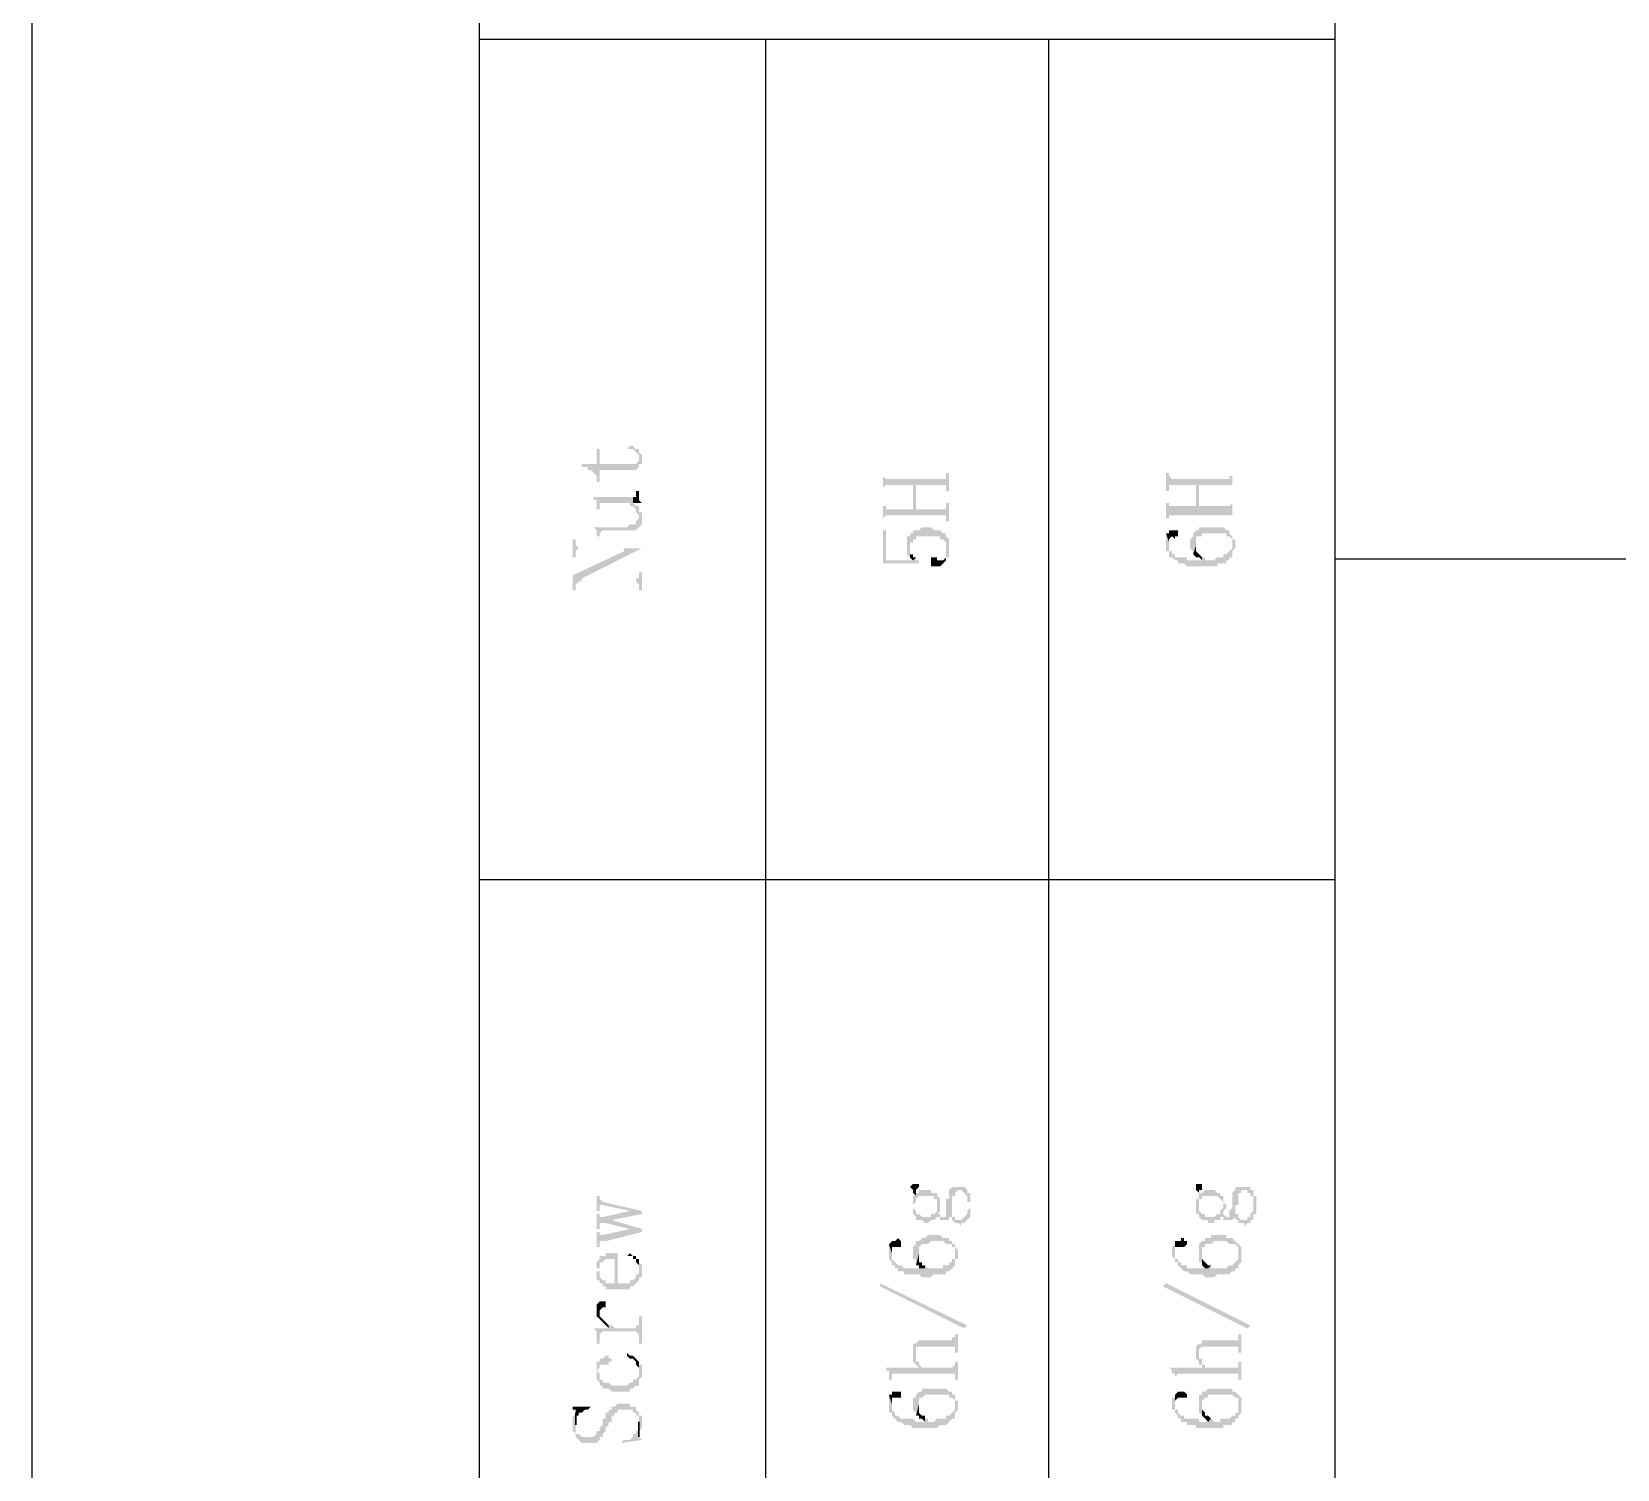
# Model space of a CAD drawing. Header units: inches. Extents: x 3613 to 8393, y -2205 to -794.
# Drawn here: x 4540.89 to 4564.64, y -1361.51 to -1339.97 of the extents above; entities that cross this region are included whole.
import ezdxf

# ---------------------------------------------------------------- set-up
doc = ezdxf.new("R2010")
doc.units = ezdxf.units.IN
doc.header["$MEASUREMENT"] = 0

msp = doc.modelspace()

# ---------------------------------------------------------------- hatches: boundary and pattern name
at = {"transparency": 33554559}
for points in [[(4549.127, -1346.451), (4549.127, -1346.496), (4549.217, -1346.496), (4549.217, -1346.541), (4549.262, -1346.541), (4549.307, -1346.586), (4549.307, -1346.586), (4549.352, -1346.631), (4549.352, -1346.721), (4549.398, -1346.721), (4549.398, -1346.541), (4549.939, -1346.541), (4549.984, -1346.496), (4549.984, -1346.36), (4549.984, -1346.405), (4549.984, -1346.405), (4549.939, -1346.451), (4549.398, -1346.451), (4549.398, -1346.225), (4549.352, -1346.225), (4549.352, -1346.451)], [(4549.804, -1346.225), (4549.894, -1346.225), (4549.939, -1346.27), (4549.939, -1346.27), (4549.984, -1346.315), (4549.984, -1346.496), (4549.984, -1346.451), (4550.029, -1346.451), (4550.029, -1346.36), (4550.029, -1346.315), (4549.984, -1346.27), (4549.984, -1346.225), (4549.939, -1346.225), (4549.894, -1346.18), (4549.849, -1346.18)], [(4553.64, -1346.586), (4553.64, -1346.857), (4553.64, -1346.812), (4553.64, -1346.812), (4553.685, -1346.766), (4554.091, -1346.766), (4554.091, -1347.128), (4554.137, -1346.766), (4554.588, -1346.766), (4554.588, -1346.812), (4554.588, -1346.857), (4554.633, -1346.857), (4554.633, -1346.586), (4554.588, -1346.586), (4554.588, -1346.631), (4554.588, -1346.676), (4553.685, -1346.676), (4553.64, -1346.631)], [(4557.882, -1346.586), (4557.882, -1346.857), (4557.928, -1346.857), (4557.928, -1346.766), (4558.334, -1346.766), (4558.334, -1347.082), (4558.379, -1346.766), (4558.875, -1346.766), (4558.875, -1346.857), (4558.875, -1346.586), (4558.875, -1346.631), (4558.83, -1346.631), (4558.83, -1346.676), (4557.973, -1346.676), (4557.928, -1346.631), (4557.928, -1346.586), (4557.928, -1346.586)], [(4549.894, -1346.947), (4549.894, -1347.037), (4550.029, -1347.037), (4549.984, -1346.992), (4549.984, -1346.947), (4549.984, -1346.857), (4549.939, -1346.857), (4549.939, -1346.902), (4549.939, -1346.947), (4549.939, -1346.947)], [(4553.64, -1347.037), (4553.64, -1347.308), (4553.64, -1347.263), (4553.64, -1347.263), (4553.685, -1347.218), (4554.588, -1347.218), (4554.588, -1347.308), (4554.633, -1347.308), (4554.633, -1347.037), (4554.588, -1347.037), (4554.588, -1347.082), (4554.588, -1347.128), (4554.137, -1347.128), (4554.137, -1346.766), (4554.091, -1347.128), (4553.685, -1347.128), (4553.685, -1347.082), (4553.64, -1347.082), (4553.64, -1347.037)], [(4557.882, -1347.037), (4557.882, -1347.263), (4557.928, -1347.263), (4557.928, -1347.218), (4558.875, -1347.218), (4558.875, -1347.263), (4558.875, -1347.037), (4558.875, -1347.037), (4558.83, -1347.082), (4558.379, -1347.082), (4558.379, -1346.766), (4558.334, -1347.082), (4557.928, -1347.082), (4557.928, -1347.037), (4557.928, -1347.037)], [(4549.307, -1346.947), (4549.307, -1346.992), (4549.352, -1346.992), (4549.352, -1347.037), (4549.352, -1347.128), (4549.398, -1347.128), (4549.398, -1347.082), (4549.398, -1347.037), (4549.849, -1347.037), (4549.849, -1347.082), (4549.894, -1347.082), (4549.939, -1347.128), (4549.939, -1347.173), (4549.939, -1347.173), (4549.984, -1347.218), (4549.984, -1347.263), (4549.984, -1347.082), (4549.939, -1347.082), (4549.894, -1347.037), (4549.894, -1346.947)], [(4549.307, -1347.398), (4549.307, -1347.398), (4549.352, -1347.443), (4549.352, -1347.489), (4549.352, -1347.534), (4549.398, -1347.534), (4549.398, -1347.489), (4549.398, -1347.489), (4549.443, -1347.443), (4549.939, -1347.443), (4549.984, -1347.398), (4549.984, -1347.398), (4550.029, -1347.353), (4550.029, -1347.263), (4550.029, -1347.173), (4549.984, -1347.173), (4549.984, -1347.128), (4549.984, -1347.082), (4549.984, -1347.263), (4549.984, -1347.263), (4549.939, -1347.308), (4549.939, -1347.353), (4549.849, -1347.353), (4549.804, -1347.398)], [(4548.991, -1347.579), (4548.991, -1347.85), (4549.037, -1347.85), (4549.037, -1347.759), (4549.037, -1347.759), (4549.082, -1347.714), (4549.759, -1347.714), (4549.759, -1347.759), (4550.029, -1347.714), (4549.082, -1347.714), (4549.037, -1347.669), (4549.037, -1347.579)], [(4553.64, -1347.443), (4553.64, -1347.94), (4554.182, -1347.94), (4554.182, -1347.895), (4554.137, -1347.895), (4554.137, -1347.85), (4554.091, -1347.895), (4553.685, -1347.895), (4553.685, -1347.443)], [(4554.001, -1347.669), (4554.001, -1347.714), (4554.001, -1347.805), (4554.001, -1347.805), (4554.046, -1347.85), (4554.046, -1347.669), (4554.046, -1347.624), (4554.091, -1347.624), (4554.091, -1347.579), (4554.137, -1347.579), (4554.137, -1347.534), (4554.498, -1347.534), (4554.498, -1347.579), (4554.543, -1347.579), (4554.588, -1347.624), (4554.588, -1347.669), (4554.588, -1347.85), (4554.633, -1347.85), (4554.633, -1347.759), (4554.633, -1347.669), (4554.633, -1347.579), (4554.633, -1347.579), (4554.588, -1347.534), (4554.588, -1347.489), (4554.543, -1347.489), (4554.498, -1347.443), (4554.407, -1347.443), (4554.362, -1347.398), (4554.227, -1347.398), (4554.182, -1347.443), (4554.091, -1347.443), (4554.091, -1347.489), (4554.046, -1347.489), (4554.046, -1347.534), (4554.001, -1347.534), (4554.001, -1347.624), (4554.001, -1347.624)], [(4557.882, -1347.489), (4557.928, -1347.624), (4557.928, -1347.579), (4557.928, -1347.579), (4557.973, -1347.534), (4557.973, -1347.534), (4558.018, -1347.579), (4558.018, -1347.534), (4558.063, -1347.534), (4558.063, -1347.489), (4558.063, -1347.443), (4557.928, -1347.443), (4557.928, -1347.489)], [(4557.882, -1347.624), (4557.882, -1347.714), (4557.882, -1347.759), (4557.928, -1347.759), (4557.928, -1347.85), (4557.973, -1347.85), (4558.018, -1347.895), (4558.063, -1347.895), (4558.063, -1347.94), (4558.153, -1347.94), (4558.198, -1347.985), (4558.65, -1347.985), (4558.65, -1347.94), (4558.785, -1347.94), (4558.785, -1347.895), (4558.83, -1347.895), (4558.83, -1347.85), (4558.875, -1347.85), (4558.875, -1347.669), (4558.875, -1347.714), (4558.875, -1347.714), (4558.83, -1347.759), (4558.83, -1347.759), (4558.785, -1347.805), (4558.74, -1347.805), (4558.74, -1347.85), (4558.65, -1347.85), (4558.605, -1347.895), (4558.469, -1347.895), (4558.469, -1347.85), (4558.424, -1347.85), (4558.424, -1347.895), (4558.198, -1347.895), (4558.198, -1347.85), (4558.018, -1347.85), (4558.018, -1347.805), (4557.973, -1347.805), (4557.973, -1347.759), (4557.928, -1347.759), (4557.928, -1347.669), (4557.928, -1347.624), (4557.882, -1347.489), (4557.882, -1347.579), (4557.882, -1347.579)], [(4558.244, -1347.669), (4558.244, -1347.714), (4558.244, -1347.714), (4558.289, -1347.759), (4558.289, -1347.805), (4558.289, -1347.805), (4558.334, -1347.669), (4558.334, -1347.624), (4558.334, -1347.534), (4558.424, -1347.534), (4558.424, -1347.489), (4558.785, -1347.489), (4558.785, -1347.534), (4558.83, -1347.534), (4558.875, -1347.579), (4558.875, -1347.624), (4558.875, -1347.805), (4558.875, -1347.759), (4558.921, -1347.714), (4558.921, -1347.669), (4558.921, -1347.579), (4558.875, -1347.579), (4558.875, -1347.534), (4558.875, -1347.534), (4558.83, -1347.489), (4558.83, -1347.443), (4558.785, -1347.443), (4558.74, -1347.398), (4558.379, -1347.398), (4558.379, -1347.443), (4558.334, -1347.443), (4558.289, -1347.489), (4558.289, -1347.534), (4558.244, -1347.579), (4558.244, -1347.624)], [(4548.991, -1348.12), (4548.991, -1348.346), (4549.037, -1348.346), (4549.037, -1348.256), (4549.037, -1348.256), (4549.082, -1348.211), (4549.127, -1348.166), (4550.029, -1347.714), (4549.759, -1347.759)], [(4554.046, -1347.85), (4554.046, -1347.85), (4554.091, -1347.895), (4554.091, -1347.895), (4554.137, -1347.85), (4554.091, -1347.85), (4554.091, -1347.805), (4554.046, -1347.805), (4554.046, -1347.714), (4554.046, -1347.714)], [(4554.362, -1347.94), (4554.362, -1347.985), (4554.498, -1347.985), (4554.543, -1347.94), (4554.543, -1347.94), (4554.588, -1347.895), (4554.588, -1347.714), (4554.588, -1347.759), (4554.588, -1347.85), (4554.588, -1347.85), (4554.543, -1347.895), (4554.452, -1347.895), (4554.452, -1347.85), (4554.362, -1347.85), (4554.362, -1347.895)], [(4558.289, -1347.805), (4558.334, -1347.85), (4558.379, -1347.85), (4558.424, -1347.895), (4558.424, -1347.85), (4558.424, -1347.85), (4558.379, -1347.805), (4558.379, -1347.805), (4558.334, -1347.759), (4558.334, -1347.669), (4558.334, -1347.669)], [(4549.082, -1348.211), (4549.939, -1348.211), (4549.984, -1348.256), (4549.984, -1348.346), (4550.029, -1348.346), (4550.029, -1348.075), (4549.984, -1348.075), (4549.984, -1348.166), (4549.939, -1348.166), (4549.939, -1348.211), (4549.127, -1348.211), (4549.127, -1348.166)], [(4554.046, -1357.282), (4554.046, -1357.282), (4554.091, -1357.327), (4554.091, -1357.373), (4554.137, -1357.418), (4554.137, -1357.327), (4554.137, -1357.327), (4554.182, -1357.282), (4554.182, -1357.237), (4554.091, -1357.237)], [(4554.091, -1357.688), (4554.137, -1357.734), (4554.137, -1357.779), (4554.227, -1357.779), (4554.272, -1357.824), (4554.317, -1357.824), (4554.362, -1357.779), (4554.407, -1357.779), (4554.452, -1357.734), (4554.498, -1357.734), (4554.498, -1357.779), (4554.633, -1357.779), (4554.633, -1357.734), (4554.678, -1357.734), (4554.678, -1357.779), (4554.678, -1357.779), (4554.723, -1357.824), (4554.768, -1357.824), (4554.813, -1357.869), (4554.813, -1357.824), (4554.859, -1357.824), (4554.904, -1357.779), (4554.904, -1357.779), (4554.949, -1357.734), (4554.949, -1357.688), (4554.949, -1357.553), (4554.949, -1357.508), (4554.949, -1357.418), (4554.949, -1357.373), (4554.949, -1357.553), (4554.949, -1357.598), (4554.904, -1357.643), (4554.904, -1357.688), (4554.904, -1357.688), (4554.859, -1357.734), (4554.859, -1357.734), (4554.813, -1357.779), (4554.723, -1357.779), (4554.723, -1357.734), (4554.678, -1357.734), (4554.678, -1357.688), (4554.678, -1357.282), (4554.633, -1357.327), (4554.633, -1357.418), (4554.633, -1357.463), (4554.588, -1357.463), (4554.588, -1357.553), (4554.588, -1357.598), (4554.588, -1357.688), (4554.588, -1357.734), (4554.498, -1357.734), (4554.498, -1357.688), (4554.452, -1357.688), (4554.452, -1357.553), (4554.452, -1357.598), (4554.452, -1357.643), (4554.452, -1357.643), (4554.407, -1357.688), (4554.362, -1357.688), (4554.362, -1357.734), (4554.227, -1357.734), (4554.182, -1357.688), (4554.137, -1357.688), (4554.137, -1357.643), (4554.137, -1357.643), (4554.091, -1357.598), (4554.091, -1357.553)], [(4554.091, -1357.553), (4554.091, -1357.598), (4554.091, -1357.688), (4554.091, -1357.553), (4554.091, -1357.553), (4554.137, -1357.508), (4554.137, -1357.463), (4554.137, -1357.463), (4554.182, -1357.418), (4554.407, -1357.418), (4554.407, -1357.463), (4554.452, -1357.463), (4554.452, -1357.553), (4554.452, -1357.688), (4554.498, -1357.643), (4554.498, -1357.553), (4554.498, -1357.463), (4554.498, -1357.463), (4554.452, -1357.418), (4554.452, -1357.373), (4554.362, -1357.373), (4554.362, -1357.327), (4554.182, -1357.327), (4554.182, -1357.373), (4554.137, -1357.373), (4554.137, -1357.327), (4554.137, -1357.418), (4554.091, -1357.418), (4554.091, -1357.463)], [(4554.678, -1357.282), (4554.678, -1357.688), (4554.678, -1357.643), (4554.678, -1357.553), (4554.678, -1357.508), (4554.678, -1357.418), (4554.723, -1357.418), (4554.723, -1357.373), (4554.723, -1357.373), (4554.768, -1357.327), (4554.813, -1357.327), (4554.859, -1357.373), (4554.859, -1357.373), (4554.904, -1357.418), (4554.904, -1357.508), (4554.949, -1357.508), (4554.949, -1357.553), (4554.949, -1357.373), (4554.904, -1357.373), (4554.904, -1357.327), (4554.904, -1357.327), (4554.859, -1357.282)], [(4558.334, -1357.282), (4558.334, -1357.327), (4558.334, -1357.327), (4558.379, -1357.373), (4558.379, -1357.418), (4558.379, -1357.327), (4558.424, -1357.327), (4558.424, -1357.282), (4558.424, -1357.237), (4558.334, -1357.237)], [(4558.334, -1357.553), (4558.334, -1357.598), (4558.334, -1357.688), (4558.379, -1357.688), (4558.379, -1357.553), (4558.379, -1357.463), (4558.424, -1357.463), (4558.424, -1357.418), (4558.65, -1357.418), (4558.695, -1357.463), (4558.695, -1357.463), (4558.74, -1357.508), (4558.74, -1357.553), (4558.74, -1357.688), (4558.74, -1357.643), (4558.74, -1357.643), (4558.785, -1357.598), (4558.785, -1357.553), (4558.785, -1357.553), (4558.74, -1357.508), (4558.74, -1357.463), (4558.74, -1357.418), (4558.695, -1357.418), (4558.695, -1357.373), (4558.65, -1357.373), (4558.605, -1357.327), (4558.469, -1357.327), (4558.424, -1357.373), (4558.379, -1357.373), (4558.379, -1357.327), (4558.379, -1357.418), (4558.379, -1357.463), (4558.334, -1357.463)], [(4558.379, -1357.688), (4558.379, -1357.734), (4558.379, -1357.734), (4558.424, -1357.779), (4558.514, -1357.779), (4558.514, -1357.824), (4558.605, -1357.824), (4558.605, -1357.779), (4558.695, -1357.779), (4558.695, -1357.734), (4558.74, -1357.734), (4558.74, -1357.779), (4558.875, -1357.779), (4558.921, -1357.734), (4558.921, -1357.779), (4558.966, -1357.779), (4558.966, -1357.824), (4559.056, -1357.824), (4559.056, -1357.869), (4559.101, -1357.824), (4559.146, -1357.824), (4559.146, -1357.779), (4559.191, -1357.779), (4559.191, -1357.734), (4559.191, -1357.688), (4559.236, -1357.688), (4559.236, -1357.553), (4559.236, -1357.508), (4559.236, -1357.418), (4559.191, -1357.418), (4559.191, -1357.373), (4559.191, -1357.553), (4559.191, -1357.643), (4559.191, -1357.643), (4559.146, -1357.688), (4559.146, -1357.734), (4559.101, -1357.734), (4559.101, -1357.779), (4559.011, -1357.779), (4558.966, -1357.734), (4558.966, -1357.688), (4558.921, -1357.688), (4558.921, -1357.282), (4558.921, -1357.327), (4558.921, -1357.327), (4558.875, -1357.373), (4558.875, -1357.418), (4558.875, -1357.463), (4558.875, -1357.553), (4558.875, -1357.598), (4558.875, -1357.598), (4558.83, -1357.643), (4558.83, -1357.688), (4558.83, -1357.734), (4558.785, -1357.734), (4558.74, -1357.688), (4558.74, -1357.553), (4558.74, -1357.598), (4558.74, -1357.598), (4558.695, -1357.643), (4558.695, -1357.688), (4558.65, -1357.688), (4558.605, -1357.734), (4558.469, -1357.734), (4558.469, -1357.688), (4558.424, -1357.688), (4558.379, -1357.643), (4558.379, -1357.553)], [(4558.921, -1357.282), (4558.921, -1357.688), (4558.921, -1357.643), (4558.921, -1357.553), (4558.966, -1357.553), (4558.966, -1357.508), (4558.966, -1357.418), (4558.966, -1357.373), (4559.011, -1357.373), (4559.011, -1357.327), (4559.101, -1357.327), (4559.101, -1357.373), (4559.146, -1357.373), (4559.146, -1357.418), (4559.191, -1357.418), (4559.191, -1357.508), (4559.191, -1357.553), (4559.191, -1357.373), (4559.191, -1357.327), (4559.146, -1357.327), (4559.146, -1357.282), (4558.966, -1357.282)], [(4549.352, -1357.418), (4549.352, -1357.643), (4549.398, -1357.643), (4549.398, -1357.598), (4549.398, -1357.553), (4549.443, -1357.553), (4549.849, -1357.643), (4549.849, -1357.643), (4550.029, -1357.688), (4550.029, -1357.643), (4549.443, -1357.508), (4549.443, -1357.508), (4549.398, -1357.463), (4549.398, -1357.418)], [(4549.352, -1357.688), (4549.352, -1357.914), (4549.398, -1357.914), (4549.398, -1357.869), (4549.398, -1357.824), (4549.488, -1357.824), (4549.578, -1357.779), (4550.029, -1357.688), (4549.849, -1357.643), (4549.443, -1357.734), (4549.398, -1357.734), (4549.398, -1357.688), (4549.398, -1357.688)], [(4549.488, -1357.824), (4549.849, -1357.914), (4549.849, -1357.914), (4550.029, -1357.959), (4550.029, -1357.914), (4549.578, -1357.779)], [(4549.352, -1357.959), (4549.352, -1358.185), (4549.398, -1358.185), (4549.398, -1358.14), (4549.398, -1358.095), (4549.488, -1358.095), (4550.029, -1357.959), (4549.849, -1357.914), (4549.443, -1358.004), (4549.398, -1358.004), (4549.398, -1357.959), (4549.398, -1357.959)], [(4554.091, -1358.275), (4554.091, -1358.365), (4554.137, -1358.365), (4554.137, -1358.411), (4554.137, -1358.456), (4554.182, -1358.275), (4554.182, -1358.185), (4554.182, -1358.185), (4554.227, -1358.14), (4554.317, -1358.14), (4554.362, -1358.095), (4554.543, -1358.095), (4554.588, -1358.14), (4554.678, -1358.14), (4554.678, -1358.185), (4554.723, -1358.185), (4554.723, -1358.275), (4554.723, -1358.456), (4554.723, -1358.365), (4554.768, -1358.365), (4554.768, -1358.275), (4554.768, -1358.23), (4554.768, -1358.23), (4554.723, -1358.185), (4554.723, -1358.14), (4554.678, -1358.14), (4554.678, -1358.095), (4554.633, -1358.095), (4554.633, -1358.05), (4554.543, -1358.05), (4554.498, -1358.004), (4554.317, -1358.004), (4554.272, -1358.05), (4554.227, -1358.05), (4554.182, -1358.095), (4554.137, -1358.095), (4554.137, -1358.14), (4554.137, -1358.14), (4554.091, -1358.185), (4554.091, -1358.23), (4554.091, -1358.23)], [(4558.379, -1358.275), (4558.379, -1358.365), (4558.379, -1358.411), (4558.424, -1358.411), (4558.424, -1358.456), (4558.424, -1358.275), (4558.424, -1358.185), (4558.469, -1358.185), (4558.469, -1358.14), (4558.559, -1358.14), (4558.605, -1358.095), (4558.785, -1358.095), (4558.83, -1358.14), (4558.921, -1358.14), (4558.966, -1358.185), (4558.966, -1358.275), (4558.966, -1358.456), (4559.011, -1358.411), (4559.011, -1358.365), (4559.011, -1358.275), (4559.011, -1358.23), (4559.011, -1358.185), (4559.011, -1358.185), (4558.966, -1358.14), (4558.966, -1358.14), (4558.921, -1358.095), (4558.921, -1358.095), (4558.875, -1358.05), (4558.785, -1358.05), (4558.785, -1358.004), (4558.559, -1358.004), (4558.559, -1358.05), (4558.469, -1358.05), (4558.469, -1358.095), (4558.424, -1358.095), (4558.379, -1358.14), (4558.379, -1358.23), (4558.379, -1358.23)], [(4549.352, -1358.411), (4549.352, -1358.546), (4549.352, -1358.501), (4549.398, -1358.501), (4549.398, -1358.456), (4549.398, -1358.411), (4549.443, -1358.411), (4549.488, -1358.365), (4549.623, -1358.365), (4549.623, -1358.726), (4549.668, -1358.817), (4549.849, -1358.817), (4549.849, -1358.772), (4549.894, -1358.772), (4549.939, -1358.726), (4549.939, -1358.726), (4549.984, -1358.681), (4549.984, -1358.636), (4550.029, -1358.636), (4550.029, -1358.546), (4550.029, -1358.501), (4550.029, -1358.456), (4549.984, -1358.411), (4549.984, -1358.365), (4549.984, -1358.501), (4549.984, -1358.591), (4549.939, -1358.591), (4549.939, -1358.636), (4549.939, -1358.636), (4549.894, -1358.681), (4549.849, -1358.681), (4549.849, -1358.726), (4549.668, -1358.726), (4549.668, -1358.275), (4549.488, -1358.275), (4549.488, -1358.32), (4549.398, -1358.32), (4549.398, -1358.365), (4549.398, -1358.365)], [(4549.804, -1358.32), (4549.894, -1358.32), (4549.894, -1358.365), (4549.939, -1358.365), (4549.939, -1358.411), (4549.939, -1358.411), (4549.984, -1358.456), (4549.984, -1358.501), (4549.984, -1358.365), (4549.939, -1358.365), (4549.939, -1358.32), (4549.894, -1358.32), (4549.849, -1358.275), (4549.849, -1358.275)], [(4553.73, -1358.14), (4553.775, -1358.275), (4553.775, -1358.23), (4553.775, -1358.185), (4553.911, -1358.185), (4553.911, -1358.14), (4553.911, -1358.095), (4553.911, -1358.095), (4553.866, -1358.05), (4553.866, -1358.05), (4553.821, -1358.095), (4553.775, -1358.095)], [(4553.73, -1358.23), (4553.73, -1358.32), (4553.73, -1358.365), (4553.73, -1358.365), (4553.775, -1358.411), (4553.775, -1358.456), (4553.821, -1358.456), (4553.821, -1358.501), (4553.866, -1358.501), (4553.866, -1358.546), (4553.956, -1358.546), (4553.956, -1358.591), (4554.182, -1358.591), (4554.227, -1358.636), (4554.362, -1358.636), (4554.407, -1358.591), (4554.588, -1358.591), (4554.588, -1358.546), (4554.633, -1358.546), (4554.678, -1358.501), (4554.678, -1358.501), (4554.723, -1358.456), (4554.723, -1358.275), (4554.723, -1358.32), (4554.723, -1358.365), (4554.678, -1358.365), (4554.678, -1358.411), (4554.633, -1358.411), (4554.633, -1358.456), (4554.543, -1358.456), (4554.543, -1358.501), (4554.317, -1358.501), (4554.272, -1358.456), (4554.272, -1358.501), (4553.956, -1358.501), (4553.911, -1358.456), (4553.866, -1358.456), (4553.821, -1358.411), (4553.821, -1358.411), (4553.775, -1358.365), (4553.775, -1358.275), (4553.775, -1358.275), (4553.73, -1358.14)], [(4554.137, -1358.456), (4554.182, -1358.456), (4554.182, -1358.501), (4554.272, -1358.501), (4554.272, -1358.456), (4554.227, -1358.456), (4554.227, -1358.411), (4554.182, -1358.411), (4554.182, -1358.32), (4554.182, -1358.275)], [(4557.973, -1358.23), (4557.973, -1358.32), (4557.973, -1358.32), (4558.018, -1358.365), (4558.018, -1358.411), (4558.063, -1358.411), (4558.063, -1358.456), (4558.063, -1358.456), (4558.108, -1358.501), (4558.108, -1358.501), (4558.153, -1358.546), (4558.198, -1358.546), (4558.244, -1358.591), (4558.424, -1358.591), (4558.469, -1358.636), (4558.605, -1358.636), (4558.65, -1358.591), (4558.83, -1358.591), (4558.875, -1358.546), (4558.921, -1358.546), (4558.921, -1358.501), (4558.966, -1358.501), (4558.966, -1358.456), (4558.966, -1358.275), (4558.966, -1358.32), (4558.966, -1358.365), (4558.966, -1358.365), (4558.921, -1358.411), (4558.921, -1358.411), (4558.875, -1358.456), (4558.83, -1358.456), (4558.785, -1358.501), (4558.559, -1358.501), (4558.559, -1358.456), (4558.514, -1358.501), (4558.198, -1358.501), (4558.198, -1358.456), (4558.108, -1358.456), (4558.108, -1358.411), (4558.063, -1358.411), (4558.063, -1358.365), (4558.018, -1358.365), (4558.018, -1358.275), (4558.018, -1358.14), (4558.018, -1358.14), (4557.973, -1358.185)], [(4558.018, -1358.14), (4558.018, -1358.275), (4558.018, -1358.23), (4558.018, -1358.185), (4558.153, -1358.185), (4558.198, -1358.14), (4558.198, -1358.095), (4558.153, -1358.095), (4558.153, -1358.05), (4558.108, -1358.05), (4558.108, -1358.095), (4558.018, -1358.095)], [(4558.424, -1358.456), (4558.424, -1358.456), (4558.469, -1358.501), (4558.514, -1358.501), (4558.559, -1358.456), (4558.514, -1358.456), (4558.469, -1358.411), (4558.469, -1358.411), (4558.424, -1358.365), (4558.424, -1358.32), (4558.424, -1358.275)], [(4549.352, -1358.546), (4549.352, -1358.636), (4549.352, -1358.681), (4549.398, -1358.681), (4549.398, -1358.726), (4549.443, -1358.726), (4549.443, -1358.772), (4549.488, -1358.772), (4549.488, -1358.817), (4549.668, -1358.817), (4549.623, -1358.726), (4549.488, -1358.726), (4549.488, -1358.681), (4549.443, -1358.681), (4549.398, -1358.636), (4549.398, -1358.546), (4549.352, -1358.546), (4549.352, -1358.411), (4549.352, -1358.456), (4549.352, -1358.501)], [(4554.904, -1359.358), (4554.859, -1359.403), (4553.595, -1358.772), (4553.595, -1358.726)], [(4559.146, -1359.358), (4559.101, -1359.403), (4557.837, -1358.772), (4557.882, -1358.726)], [(4549.352, -1359.133), (4549.352, -1359.178), (4549.352, -1359.223), (4549.398, -1359.268), (4549.398, -1359.133), (4549.398, -1359.133), (4549.443, -1359.088), (4549.488, -1359.088), (4549.488, -1359.042), (4549.488, -1358.997), (4549.398, -1358.997), (4549.352, -1359.042), (4549.352, -1359.088)], [(4549.307, -1359.403), (4549.307, -1359.403), (4549.352, -1359.449), (4549.352, -1359.494), (4549.352, -1359.584), (4549.352, -1359.629), (4549.398, -1359.629), (4549.398, -1359.494), (4549.398, -1359.494), (4549.443, -1359.449), (4549.939, -1359.449), (4549.984, -1359.494), (4549.984, -1359.629), (4550.029, -1359.629), (4550.029, -1359.223), (4549.984, -1359.223), (4549.984, -1359.358), (4549.939, -1359.358), (4549.939, -1359.403), (4549.623, -1359.403), (4549.578, -1359.358), (4549.533, -1359.358), (4549.533, -1359.403)], [(4549.398, -1359.268), (4549.398, -1359.268), (4549.443, -1359.313), (4549.443, -1359.313), (4549.488, -1359.358), (4549.488, -1359.358), (4549.533, -1359.403), (4549.533, -1359.358), (4549.533, -1359.358), (4549.488, -1359.313), (4549.488, -1359.313), (4549.443, -1359.268), (4549.443, -1359.268), (4549.398, -1359.223), (4549.398, -1359.178), (4549.398, -1359.133)], [(4554.091, -1359.765), (4554.091, -1359.81), (4554.091, -1359.9), (4554.091, -1359.9), (4554.137, -1359.945), (4554.137, -1359.945), (4554.182, -1359.99), (4554.182, -1359.945), (4554.182, -1359.9), (4554.137, -1359.9), (4554.137, -1359.855), (4554.137, -1359.629), (4554.091, -1359.629), (4554.091, -1359.674), (4554.091, -1359.719)], [(4554.137, -1359.629), (4554.137, -1359.765), (4554.137, -1359.719), (4554.137, -1359.674), (4554.723, -1359.674), (4554.723, -1359.765), (4554.768, -1359.765), (4554.768, -1359.494), (4554.723, -1359.494), (4554.723, -1359.539), (4554.678, -1359.539), (4554.678, -1359.584), (4554.182, -1359.584)], [(4558.334, -1359.765), (4558.334, -1359.81), (4558.334, -1359.855), (4558.379, -1359.9), (4558.379, -1359.945), (4558.424, -1359.945), (4558.424, -1359.99), (4558.469, -1359.99), (4558.469, -1359.945), (4558.424, -1359.945), (4558.424, -1359.9), (4558.424, -1359.855), (4558.379, -1359.855), (4558.379, -1359.629), (4558.379, -1359.629), (4558.334, -1359.674), (4558.334, -1359.719)], [(4558.379, -1359.629), (4558.379, -1359.765), (4558.379, -1359.719), (4558.379, -1359.719), (4558.424, -1359.674), (4558.966, -1359.674), (4558.966, -1359.765), (4559.011, -1359.765), (4559.011, -1359.494), (4558.966, -1359.494), (4558.966, -1359.539), (4558.966, -1359.584), (4558.424, -1359.584), (4558.424, -1359.629)], [(4549.352, -1360.035), (4549.352, -1360.126), (4549.352, -1360.171), (4549.352, -1360.035), (4549.352, -1360.035), (4549.398, -1359.99), (4549.398, -1359.945), (4549.533, -1359.945), (4549.533, -1359.9), (4549.578, -1359.9), (4549.578, -1359.855), (4549.533, -1359.855), (4549.533, -1359.81), (4549.488, -1359.81), (4549.443, -1359.855), (4549.398, -1359.855), (4549.398, -1359.9), (4549.352, -1359.9), (4549.352, -1359.99), (4549.352, -1359.99)], [(4549.352, -1360.171), (4549.398, -1360.216), (4549.398, -1360.261), (4549.443, -1360.261), (4549.443, -1360.306), (4549.533, -1360.306), (4549.578, -1360.351), (4549.849, -1360.351), (4549.849, -1360.306), (4549.894, -1360.306), (4549.939, -1360.261), (4549.984, -1360.261), (4549.984, -1360.216), (4549.984, -1360.171), (4550.029, -1360.126), (4550.029, -1360.035), (4550.029, -1359.945), (4549.984, -1359.945), (4549.984, -1359.9), (4549.984, -1360.035), (4549.984, -1360.08), (4549.984, -1360.126), (4549.939, -1360.171), (4549.894, -1360.171), (4549.894, -1360.216), (4549.849, -1360.216), (4549.804, -1360.261), (4549.578, -1360.261), (4549.533, -1360.216), (4549.443, -1360.216), (4549.443, -1360.171), (4549.398, -1360.171), (4549.398, -1360.126), (4549.398, -1360.08), (4549.352, -1360.035)], [(4549.804, -1359.81), (4549.804, -1359.81), (4549.849, -1359.855), (4549.894, -1359.855), (4549.939, -1359.9), (4549.939, -1359.945), (4549.984, -1359.99), (4549.984, -1360.035), (4549.984, -1359.9), (4549.939, -1359.855), (4549.939, -1359.855), (4549.894, -1359.81), (4549.849, -1359.81), (4549.804, -1359.765)], [(4553.685, -1359.99), (4553.685, -1360.035), (4553.73, -1360.035), (4553.73, -1360.08), (4553.73, -1360.171), (4553.775, -1360.171), (4553.775, -1360.126), (4553.775, -1360.08), (4554.723, -1360.08), (4554.723, -1360.171), (4554.768, -1360.171), (4554.768, -1359.9), (4554.723, -1359.9), (4554.723, -1359.945), (4554.723, -1359.945), (4554.678, -1359.99), (4554.227, -1359.99), (4554.182, -1359.945), (4554.182, -1359.99)], [(4557.928, -1359.99), (4557.928, -1359.99), (4557.973, -1360.035), (4557.973, -1360.08), (4558.018, -1360.08), (4558.018, -1360.171), (4558.018, -1360.126), (4558.018, -1360.126), (4558.063, -1360.08), (4558.966, -1360.08), (4558.966, -1360.171), (4559.011, -1360.171), (4559.011, -1359.9), (4558.966, -1359.9), (4558.966, -1359.945), (4558.966, -1359.99), (4558.469, -1359.99), (4558.469, -1359.945), (4558.469, -1359.99)], [(4553.73, -1360.396), (4553.775, -1360.532), (4553.775, -1360.487), (4553.775, -1360.442), (4553.911, -1360.442), (4553.911, -1360.396), (4553.911, -1360.351), (4553.775, -1360.351), (4553.775, -1360.396)], [(4553.73, -1360.532), (4553.73, -1360.622), (4553.73, -1360.667), (4553.775, -1360.667), (4553.775, -1360.712), (4553.775, -1360.712), (4553.821, -1360.757), (4553.821, -1360.757), (4553.866, -1360.803), (4553.911, -1360.803), (4553.956, -1360.848), (4554.046, -1360.848), (4554.091, -1360.893), (4554.452, -1360.893), (4554.498, -1360.848), (4554.588, -1360.848), (4554.633, -1360.803), (4554.633, -1360.803), (4554.678, -1360.757), (4554.723, -1360.757), (4554.723, -1360.577), (4554.723, -1360.622), (4554.723, -1360.622), (4554.678, -1360.667), (4554.678, -1360.667), (4554.633, -1360.712), (4554.588, -1360.712), (4554.588, -1360.757), (4554.452, -1360.757), (4554.407, -1360.803), (4554.317, -1360.803), (4554.317, -1360.757), (4554.272, -1360.757), (4554.272, -1360.803), (4554.137, -1360.803), (4554.091, -1360.757), (4553.911, -1360.757), (4553.866, -1360.712), (4553.821, -1360.712), (4553.821, -1360.667), (4553.775, -1360.622), (4553.775, -1360.577), (4553.775, -1360.532), (4553.73, -1360.396), (4553.73, -1360.442), (4553.73, -1360.487)], [(4554.091, -1360.532), (4554.091, -1360.622), (4554.091, -1360.622), (4554.137, -1360.667), (4554.137, -1360.712), (4554.137, -1360.712), (4554.182, -1360.532), (4554.182, -1360.487), (4554.182, -1360.442), (4554.227, -1360.442), (4554.272, -1360.396), (4554.633, -1360.396), (4554.633, -1360.442), (4554.678, -1360.442), (4554.723, -1360.487), (4554.723, -1360.712), (4554.723, -1360.667), (4554.723, -1360.667), (4554.768, -1360.622), (4554.768, -1360.532), (4554.768, -1360.487), (4554.723, -1360.487), (4554.723, -1360.396), (4554.678, -1360.396), (4554.678, -1360.351), (4554.633, -1360.351), (4554.588, -1360.306), (4554.227, -1360.306), (4554.227, -1360.351), (4554.182, -1360.351), (4554.137, -1360.396), (4554.137, -1360.442), (4554.091, -1360.442)], [(4557.973, -1360.532), (4557.973, -1360.622), (4558.018, -1360.622), (4558.018, -1360.667), (4558.018, -1360.667), (4558.063, -1360.712), (4558.063, -1360.757), (4558.108, -1360.757), (4558.108, -1360.803), (4558.198, -1360.803), (4558.198, -1360.848), (4558.334, -1360.848), (4558.334, -1360.893), (4558.74, -1360.893), (4558.74, -1360.848), (4558.875, -1360.848), (4558.875, -1360.803), (4558.921, -1360.803), (4558.921, -1360.757), (4558.966, -1360.757), (4558.966, -1360.577), (4558.966, -1360.622), (4558.966, -1360.667), (4558.921, -1360.667), (4558.921, -1360.712), (4558.875, -1360.712), (4558.83, -1360.757), (4558.695, -1360.757), (4558.695, -1360.803), (4558.605, -1360.803), (4558.559, -1360.757), (4558.559, -1360.757), (4558.514, -1360.803), (4558.379, -1360.803), (4558.379, -1360.757), (4558.153, -1360.757), (4558.153, -1360.712), (4558.108, -1360.712), (4558.063, -1360.667), (4558.063, -1360.622), (4558.018, -1360.622), (4558.018, -1360.577), (4558.018, -1360.396), (4558.018, -1360.442), (4557.973, -1360.442), (4557.973, -1360.487)], [(4558.018, -1360.396), (4558.018, -1360.532), (4558.018, -1360.487), (4558.018, -1360.487), (4558.063, -1360.442), (4558.198, -1360.442), (4558.198, -1360.396), (4558.198, -1360.396), (4558.153, -1360.351), (4558.063, -1360.351)], [(4558.379, -1360.532), (4558.379, -1360.622), (4558.379, -1360.667), (4558.379, -1360.667), (4558.424, -1360.712), (4558.424, -1360.532), (4558.424, -1360.487), (4558.424, -1360.487), (4558.469, -1360.442), (4558.514, -1360.442), (4558.514, -1360.396), (4558.875, -1360.396), (4558.921, -1360.442), (4558.966, -1360.442), (4558.966, -1360.487), (4558.966, -1360.712), (4559.011, -1360.667), (4559.011, -1360.622), (4559.011, -1360.532), (4559.011, -1360.487), (4559.011, -1360.442), (4558.966, -1360.396), (4558.966, -1360.396), (4558.921, -1360.351), (4558.875, -1360.351), (4558.875, -1360.306), (4558.514, -1360.306), (4558.469, -1360.351), (4558.424, -1360.351), (4558.424, -1360.396), (4558.379, -1360.396), (4558.379, -1360.442)], [(4548.991, -1360.848), (4548.991, -1360.938), (4548.991, -1360.938), (4549.037, -1360.983), (4549.037, -1361.028), (4549.037, -1361.028), (4549.082, -1361.073), (4549.082, -1361.073), (4549.127, -1361.119), (4549.352, -1361.119), (4549.398, -1361.073), (4549.398, -1361.028), (4549.443, -1361.028), (4549.443, -1360.983), (4549.443, -1360.983), (4549.488, -1360.938), (4549.488, -1360.893), (4549.533, -1360.848), (4549.533, -1360.803), (4549.578, -1360.803), (4549.578, -1360.712), (4549.623, -1360.712), (4549.623, -1360.667), (4549.668, -1360.667), (4549.668, -1360.622), (4549.894, -1360.622), (4549.894, -1360.667), (4549.939, -1360.667), (4549.939, -1360.712), (4549.984, -1360.712), (4549.984, -1360.803), (4549.984, -1360.983), (4549.984, -1360.938), (4550.029, -1360.893), (4550.029, -1360.803), (4550.029, -1360.712), (4549.984, -1360.712), (4549.984, -1360.667), (4549.984, -1360.667), (4549.939, -1360.622), (4549.939, -1360.577), (4549.849, -1360.577), (4549.849, -1360.532), (4549.668, -1360.532), (4549.623, -1360.577), (4549.578, -1360.577), (4549.578, -1360.622), (4549.533, -1360.622), (4549.533, -1360.667), (4549.488, -1360.667), (4549.488, -1360.757), (4549.443, -1360.757), (4549.443, -1360.848), (4549.398, -1360.893), (4549.398, -1360.938), (4549.352, -1360.938), (4549.352, -1360.983), (4549.352, -1360.983), (4549.307, -1361.028), (4549.127, -1361.028), (4549.082, -1360.983), (4549.037, -1360.983), (4549.037, -1360.893), (4549.037, -1360.712), (4548.991, -1360.712), (4548.991, -1360.803), (4548.991, -1360.803)], [(4548.991, -1360.577), (4548.991, -1360.622), (4549.037, -1360.622), (4549.037, -1360.803), (4549.037, -1360.712), (4549.082, -1360.712), (4549.082, -1360.667), (4549.127, -1360.667), (4549.172, -1360.622), (4549.217, -1360.622), (4549.262, -1360.577), (4549.217, -1360.577)], [(4554.137, -1360.712), (4554.182, -1360.712), (4554.182, -1360.757), (4554.227, -1360.757), (4554.272, -1360.803), (4554.272, -1360.712), (4554.227, -1360.712), (4554.182, -1360.667), (4554.182, -1360.622), (4554.182, -1360.532)], [(4558.424, -1360.712), (4558.424, -1360.712), (4558.469, -1360.757), (4558.469, -1360.757), (4558.514, -1360.803), (4558.559, -1360.757), (4558.514, -1360.712), (4558.469, -1360.712), (4558.469, -1360.667), (4558.469, -1360.667), (4558.424, -1360.622), (4558.424, -1360.532)], [(4549.714, -1361.119), (4549.714, -1361.119), (4550.029, -1361.073), (4550.029, -1361.073), (4549.984, -1361.028), (4549.984, -1360.893), (4549.984, -1360.938), (4549.939, -1360.938), (4549.939, -1360.983), (4549.894, -1360.983), (4549.894, -1361.028), (4549.894, -1361.028), (4549.849, -1361.073), (4549.759, -1361.073)]]:
    msp.add_hatch(color=256, dxfattribs=at).paths.add_polyline_path(points)

# ---------------------------------------------------------------- linework, layer by layer
for p, q in [((4547.592, -1234.354), (4547.592, -1521.095)), ((4560.41, -1347.873), (4956.848, -1347.873))]:
    msp.add_line(p, q)
for points in [[(4960.886, -1525.354), (4960.886, -1228.354), (4540.886, -1228.354), (4540.886, -1525.354)], [(4549.037, -1360.712), (4549.037, -1360.848), (4549.037, -1360.803), (4549.037, -1360.667), (4549.037, -1360.667)], [(4549.984, -1360.893), (4549.984, -1361.028), (4549.984, -1360.983), (4549.984, -1360.803), (4549.984, -1360.848)]]:
    msp.add_lwpolyline(points, close=True)
for points in [[(4560.41, -1234.354), (4560.41, -1521.095)], [(4547.592, -1340.087), (4560.41, -1340.087)], [(4551.88, -1340.087), (4551.88, -1377.772)], [(4556.122, -1340.087), (4556.122, -1377.772)], [(4547.592, -1352.679), (4560.41, -1352.679)]]:
    msp.add_lwpolyline(points)

doc.saveas('drawing.dxf')
